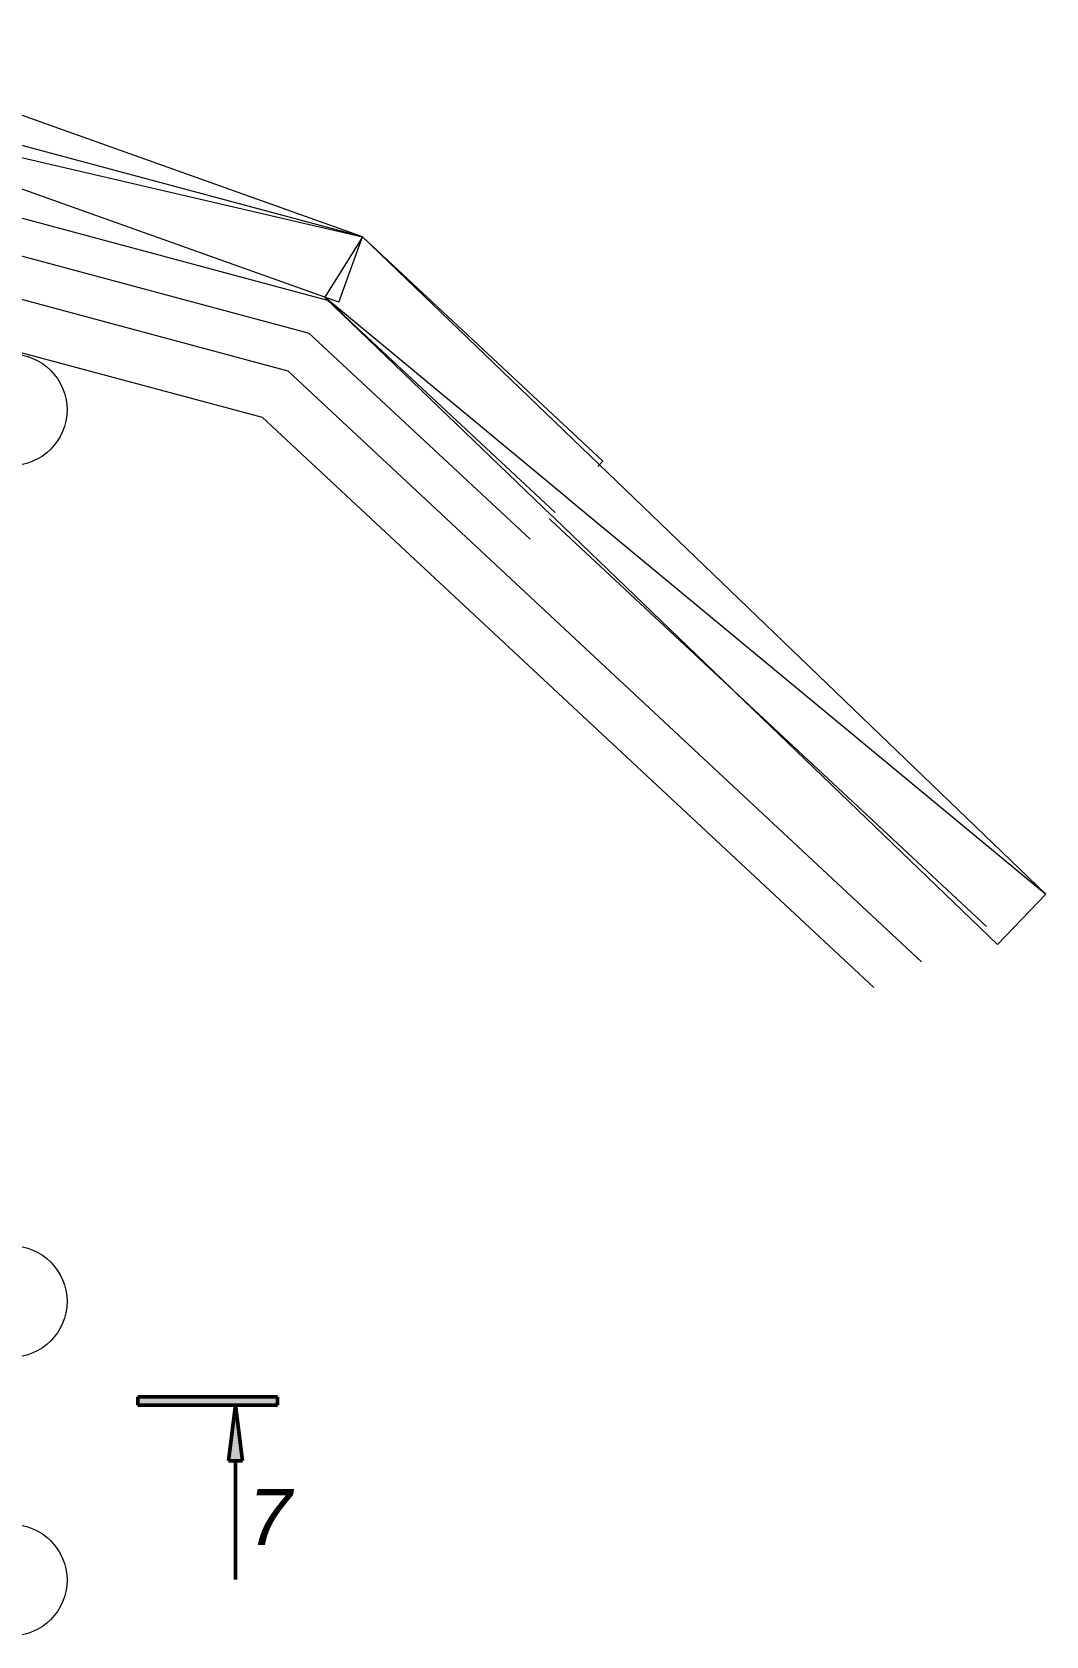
# Model space of a CAD drawing. Header units: millimetres. Extents: x -61690 to 288735, y 32617 to 77592.
# Drawn here: x 27379 to 34653, y 63056 to 74567 of the extents above; entities that cross this region are included whole.
import ezdxf
from ezdxf.enums import TextEntityAlignment as Align

# ---------------------------------------------------------------- set-up
doc = ezdxf.new("R2010")
doc.units = ezdxf.units.MM
doc.header["$MEASUREMENT"] = 0
doc.set_wipeout_variables(frame=1)
doc.linetypes.add('Wipeout_Contour', pattern=[1000, 0, -1000])
for name, color, linetype in [('оси', 7, 'Continuous'), ('подп стены Инжзащита', 7, 'Continuous'), ('разрезы', 7, 'Continuous')]:
    doc.layers.add(name, color=color, linetype=linetype)
for name, color, linetype, lineweight in [('оси_Ном._пера__96', 7, 'Continuous', 13), ('оси_Ном._пера__97', 7, 'Continuous', 20), ('подп стены Инжзащита_Ном._пера__96', 7, 'Continuous', 13), ('разрезы_Ном._пера__100', 7, 'Continuous', 50), ('разрезы_Ном._пера__96', 7, 'Continuous', 13)]:
    doc.layers.add(name, color=color, linetype=linetype, lineweight=lineweight)
doc.styles.add('СГЕНЕРИР_СТИЛЬ_2', font='gost_2_304-81_type.ttf')
doc.styles.add('СГЕНЕРИР_СТИЛЬ_5', font='ariali.ttf')

# ---------------------------------------------------------------- blocks, each defined once
blk = doc.blocks.new('Стена_62_2', base_point=(23236, 73356))
at = {"color": 254, "linetype": 'Wipeout_Contour', "lineweight": 0, "ltscale": 309538.307396}
blk.add_wipeout([(23236, 73356), (29031, 71803), (29215, 72135), (23284, 73725)], dxfattribs=at).dxf.layer = 'подп стены Инжзащита'
at = {"color": 254, "linetype": 'Wipeout_Contour', "lineweight": 0, "ltscale": 311296.743121}
blk.add_wipeout([(23284, 73725), (29215, 72135), (29467, 72589), (23351, 74228)], dxfattribs=at).dxf.layer = 'подп стены Инжзащита'
at = {"layer": 'подп стены Инжзащита_Ном._пера__96', "linetype": 'Continuous'}
blk.add_line((23284, 73725), (29215, 72135), dxfattribs=at)
at = {"layer": 'подп стены Инжзащита_Ном._пера__96', "linetype": 'Continuous', "flags": 128}
for points in [[(29467, 72589), (23351, 74228)], [(23236, 73356), (29031, 71803)]]:
    blk.add_lwpolyline(points, dxfattribs=at)
blk = doc.blocks.new('Стена_63_2', base_point=(29031, 71803))
at = {"color": 254, "linetype": 'Wipeout_Contour', "lineweight": 0, "ltscale": 306607.989765}
blk.add_wipeout([(29031, 71803), (33418, 67710), (33760, 67895), (29215, 72135)], dxfattribs=at).dxf.layer = 'подп стены Инжзащита'
at = {"color": 254, "linetype": 'Wipeout_Contour', "lineweight": 0, "ltscale": 308252.958856}
blk.add_wipeout([(29215, 72135), (33760, 67895), (34227, 68148), (29467, 72589)], dxfattribs=at).dxf.layer = 'подп стены Инжзащита'
at = {"layer": 'подп стены Инжзащита_Ном._пера__96', "linetype": 'Continuous'}
blk.add_line((29215, 72135), (33760, 67895), dxfattribs=at)
at = {"layer": 'подп стены Инжзащита_Ном._пера__96', "linetype": 'Continuous', "flags": 128}
for points in [[(34227, 68148), (29467, 72589)], [(29031, 71803), (33418, 67710)]]:
    blk.add_lwpolyline(points, dxfattribs=at)
blk = doc.blocks.new('Стена_69_2', base_point=(25341, 73487))
at = {"color": 254, "linetype": 'Wipeout_Contour', "lineweight": 0, "ltscale": 312269.577318}
blk.add_wipeout([(25341, 73487), (29366, 72407), (29498, 72644), (25409, 73740)], dxfattribs=at).dxf.layer = 'подп стены Инжзащита'
at = {"color": 254, "linetype": 'Wipeout_Contour', "lineweight": 0, "ltscale": 313816.46699}
blk.add_wipeout([(25409, 73740), (29498, 72644), (29749, 73097), (25539, 74226)], dxfattribs=at).dxf.layer = 'подп стены Инжзащита'
at = {"layer": 'подп стены Инжзащита_Ном._пера__96', "linetype": 'Continuous'}
blk.add_line((25409, 73740), (29498, 72644), dxfattribs=at)
at = {"layer": 'подп стены Инжзащита_Ном._пера__96', "linetype": 'Continuous', "flags": 128}
for points in [[(25512, 74125), (25539, 74226)], [(29749, 73097), (25539, 74226)], [(25341, 73487), (29366, 72407)]]:
    blk.add_lwpolyline(points, dxfattribs=at)
blk = doc.blocks.new('Стена_70_2', base_point=(30953, 70928))
at = {"color": 254, "linetype": 'Wipeout_Contour', "lineweight": 0, "ltscale": 311563.215674}
blk.add_wipeout([(29366, 72407), (30953, 70928), (31132, 71120), (29498, 72644)], dxfattribs=at).dxf.layer = 'подп стены Инжзащита'
at = {"color": 254, "linetype": 'Wipeout_Contour', "lineweight": 0, "ltscale": 313068.752081}
blk.add_wipeout([(29498, 72644), (31132, 71120), (31475, 71487), (29749, 73097)], dxfattribs=at).dxf.layer = 'подп стены Инжзащита'
at = {"layer": 'подп стены Инжзащита_Ном._пера__96', "linetype": 'Continuous'}
blk.add_line((29498, 72644), (31132, 71120), dxfattribs=at)
at = {"layer": 'подп стены Инжзащита_Ном._пера__96', "linetype": 'Continuous', "flags": 128}
for points in [[(31475, 71487), (29749, 73097)], [(29366, 72407), (30953, 70928)], [(31439, 71449), (31475, 71487)]]:
    blk.add_lwpolyline(points, dxfattribs=at)
blk = doc.blocks.new('Морф_1_2')
at = {"layer": 'подп стены Инжзащита_Ном._пера__96', "linetype": 'Continuous', "flags": 128}
for points in [[(29749, 73097), (29480, 72663)], [(34653, 68379), (29749, 73097)], [(34306, 68019), (29480, 72663)], [(29480, 72663), (34653, 68379)], [(34306, 68019), (34653, 68379)]]:
    blk.add_lwpolyline(points, dxfattribs=at)
blk = doc.blocks.new('Морф_2_2')
at = {"layer": 'подп стены Инжзащита_Ном._пера__96', "linetype": 'Continuous', "flags": 128}
for points in [[(25463, 74096), (25631, 74567)], [(25631, 74567), (25482, 74089)], [(29749, 73097), (25631, 74567)], [(29581, 72627), (25482, 74089), (25463, 74096)], [(25482, 74089), (29749, 73097)], [(29581, 72627), (29749, 73097)]]:
    blk.add_lwpolyline(points, dxfattribs=at)
blk = doc.blocks.new('Стандартный маркер сетки_15')
at = {"layer": 'оси_Ном._пера__97', "linetype": 'Continuous'}
blk.add_circle((-400, 0), 400, dxfattribs=at)
at = {"layer": 'оси_Ном._пера__96', "style": 'СГЕНЕРИР_СТИЛЬ_2'}
for tag, p in [('AC_MarkerText_1_1', (-261, 270)), ('AC_MarkerText_1_2', (77974, 270))]:
    blk.add_attdef(tag, text='', height=350, rotation=180, dxfattribs=at).set_placement(p, align=Align.BOTTOM_LEFT)
blk = doc.blocks.new('Стандартный маркер сетки_16')
at = {"layer": 'оси_Ном._пера__97', "linetype": 'Continuous'}
blk.add_circle((-400, 0), 400, dxfattribs=at)
at = {"layer": 'оси_Ном._пера__96', "style": 'СГЕНЕРИР_СТИЛЬ_2'}
blk.add_attdef('AC_MarkerText_1', text='', height=350, rotation=180, dxfattribs=at).set_placement((-261, 270), align=Align.BOTTOM_LEFT)
blk = doc.blocks.new('Плоскость сечения_7_2', base_point=(-52114, 64742))
at = {"layer": 'разрезы_Ном._пера__100', "linetype": 'Continuous'}
for points in [[(29139, 64712), (29139, 64772), (28139, 64772), (28139, 64712)], [(28889, 64312), (28839, 64712), (28789, 64312)]]:
    blk.add_hatch(color=256, dxfattribs=at).paths.add_polyline_path(points)
for p, q in [((28139, 64712), (28139, 64772)), ((28139, 64772), (29139, 64772)), ((29139, 64712), (28139, 64712)), ((28789, 64312), (28839, 64712)), ((28839, 64712), (28889, 64312)), ((29139, 64772), (29139, 64712)), ((28889, 64312), (28789, 64312)), ((28839, 64312), (28839, 63461))]:
    blk.add_line(p, q, dxfattribs=at)
at = {"layer": 'разрезы_Ном._пера__96', "insert": (29242, 63909), "char_height": 400, "attachment_point": 6, "style": 'СГЕНЕРИР_СТИЛЬ_5'}
blk.add_mtext('{7}', dxfattribs=at)
blk = doc.blocks.new('Стандартный маркер сетки_18')
at = {"layer": 'оси_Ном._пера__97', "linetype": 'Continuous'}
blk.add_circle((-400, 0), 400, dxfattribs=at)
at = {"layer": 'оси_Ном._пера__96', "style": 'СГЕНЕРИР_СТИЛЬ_2'}
for tag, p in [('AC_MarkerText_1_1', (-244, 270)), ('AC_MarkerText_1_2', (77991, 270))]:
    blk.add_attdef(tag, text='', height=350, rotation=180, dxfattribs=at).set_placement(p, align=Align.BOTTOM_LEFT)

msp = doc.modelspace()

# ---------------------------------------------------------------- block references
at = {"layer": 'оси', "color": 251, "linetype": 'Continuous', "lineweight": 13, "zscale": 1000, "rotation": 180}
for name, p in [('Стандартный маркер сетки_16', (26830, 65455.7)), ('Стандартный маркер сетки_15', (26830, 63455.7))]:
    msp.add_blockref(name, p, dxfattribs=at)
at = {"layer": 'подп стены Инжзащита'}
msp.add_blockref('Стена_62_2', (23235.7, 73356.4), dxfattribs=at)
at = {"layer": 'разрезы'}
msp.add_blockref('Плоскость сечения_7_2', (-52113.8, 64742), dxfattribs=at)

# ---------------------------------------------------------------- next in the draw order: block references
at = {"layer": 'оси', "color": 251, "linetype": 'Continuous', "lineweight": 13, "zscale": 1000, "rotation": 180}
msp.add_blockref('Стандартный маркер сетки_18', (26830, 71855.7), dxfattribs=at)
at = {"layer": 'подп стены Инжзащита'}
msp.add_blockref('Стена_63_2', (29031, 71802.6), dxfattribs=at)

# ---------------------------------------------------------------- next in the draw order: block references
msp.add_blockref('Стена_69_2', (25341.2, 73486.7), dxfattribs=at)

# ---------------------------------------------------------------- next in the draw order: block references
msp.add_blockref('Стена_70_2', (30952.8, 70927.6), dxfattribs=at)

# ---------------------------------------------------------------- next in the draw order: block references
at = {"layer": 'подп стены Инжзащита', "linetype": 'Continuous'}
for name in ['Морф_2_2', 'Морф_1_2']:
    msp.add_blockref(name, (0, 0), dxfattribs=at)

doc.saveas('drawing.dxf')
